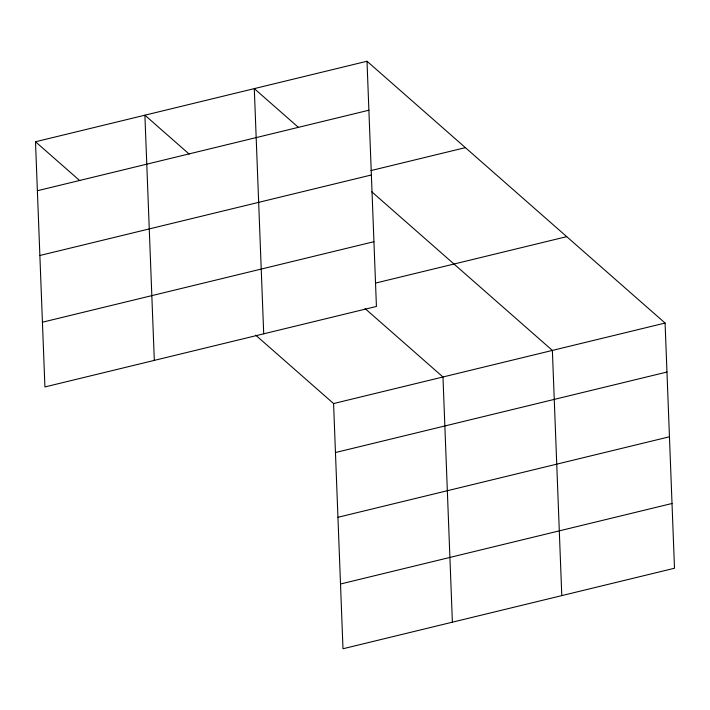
<?xml version="1.0" encoding="UTF-8"?>
<svg xmlns="http://www.w3.org/2000/svg" width="710" height="710" viewBox="0 0 710 710"><rect width="100%" height="100%" fill="white"/><g stroke="black" fill="none" stroke-linecap="round" stroke-linejoin="round"><path stroke-width="1.06" d="M367.008 61.246L376.424 306.445L44.916 386.95L35.5 141.76L367.008 61.246L665.084 323.05L674.5 568.24L342.992 648.754L333.576 403.555L255.706 335.164M37.381 190.741L368.889 110.227M370.904 170.586L465.37 147.644M39.867 255.493L371.374 174.98M42.431 322.207L373.939 241.693M375.714 283.041L566.713 236.652M333.576 403.555L665.084 323.05M335.457 452.536L666.965 372.031M337.942 517.288L669.45 436.783M340.507 584.002L672.015 503.488M298.555 127.498L254.295 88.626L263.712 333.815M371.765 191.798L552.371 350.42L561.788 595.619M189.162 154.07L144.893 115.189L154.319 360.387M365.1 308.593L442.969 376.983L452.394 622.182M35.5 141.76L79.768 180.633"/></g></svg>
